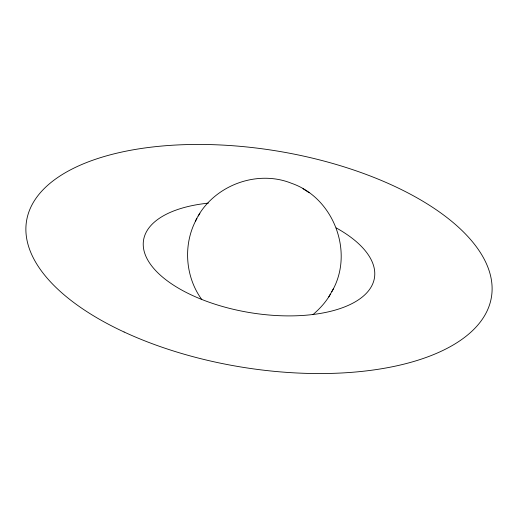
<?xml version="1.0" encoding="UTF-8"?>
<svg xmlns="http://www.w3.org/2000/svg" width="518" height="518" viewBox="0 0 518 518"><rect width="100%" height="100%" fill="white"/><g stroke="black" fill="none" stroke-linecap="round" stroke-linejoin="round"><path stroke-width="0.78" d="M196.957 218.428C182.841 243.415 184.874 276.353 201.774 299.514M331.753 291.751C354.603 253.056 333.993 197.973 291.634 183.34C256.009 168.881 211.603 186.402 195.351 221.27M198.342 216.012L199.896 213.248M312.885 314.659C319.723 308.799 325.984 302.085 330.367 294.166M328.807 296.924L333.352 288.908M302.985 188.72L305.529 190.365M306.319 190.883L309.194 192.741M336.188 227.901A116.977 54.377 9.3 0 1 334.602 310.263A116.977 54.377 9.3 0 1 162.289 276.858A116.977 54.377 9.3 0 1 208.372 203.127M124.119 332.012A235.541 109.486 9.3 0 0 491.096 298.944A235.541 109.486 9.3 0 0 161.784 146.044A235.541 109.486 9.3 0 0 124.119 332.012"/></g></svg>
